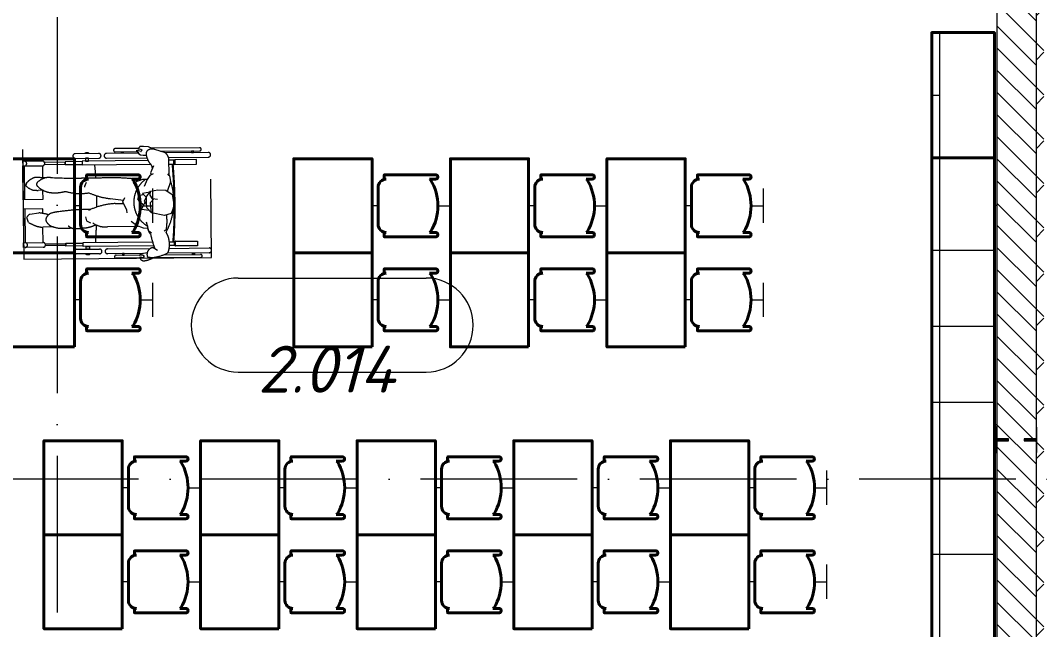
# Model space of a CAD drawing. Header units: millimetres. Extents: x -6467 to 105918, y -7090 to 92481.
# Drawn here: x 38715 to 45223, y 57970 to 61858 of the extents above; entities that cross this region are included whole.
import ezdxf

# ---------------------------------------------------------------- set-up
doc = ezdxf.new("R2010")
doc.units = ezdxf.units.MM
for name, pattern in [('50_200_ШТРИХ_1Т_ш5_п1_п1_', [1400, 1000, -200, 0, -200]), ('IMPORT-ACAD_ISO02W100', [3000, 2400, -600]), ('IMPORT-ACAD_ISO03W100', [6000, 2400, -3600])]:
    doc.linetypes.add(name, pattern=pattern)
for name, color, linetype, lineweight, true_color in [('A-AREA-IDEN-1', 7, 'Continuous', 9, 0xaaaaaa), ('A-GENM-1', 7, 'Continuous', 9, 0xaaaaaa), ('A-GENM-2', 7, 'Continuous', 20, 0xaaaaaa), ('мебель 2 этаж-1', 7, 'Continuous', 40, 0xaaaaaa), ('Оси-3', 7, '50_200_ШТРИХ_1Т_ш5_п1_п1_', 9, 0xaaaaaa), ('ТХ_невидимый-1', 7, 'IMPORT-ACAD_ISO02W100', 20, 0xaaaaaa), ('ТХ_функционал-12', 7, 'IMPORT-ACAD_ISO03W100', 20, 0xaaaaaa), ('ТХ_функционал-2', 7, 'Continuous', 40, 0xaaaaaa), ('ТХ_функционал-4', 7, 'Continuous', 20, 0xaaaaaa)]:
    doc.layers.add(name, color=color, linetype=linetype, lineweight=lineweight, true_color=true_color)
doc.layers.add('A-WALL', color=7, linetype='Continuous', lineweight=5)
doc.layers.add('I-WALL', color=7, linetype='Continuous', lineweight=5)
doc.styles.add('ISOCPEUR_I', font='isocpeui.ttf', dxfattribs={"height": 300})

# ---------------------------------------------------------------- blocks, each defined once
blk = doc.blocks.new('Фахверк _газобетон торцы_867 - Фахверк _газобетон торцы_-26105663-АИ_План этажа Радиаторы_2')
at = {"layer": 'A-GENM-2'}
for p, q in [((41046, 11134.7), (40965, 11134.7)), ((40965, 11134.7), (40965, 11128.7)), ((41046, 11053.7), (41046, 11134.7)), ((40965, 11128.7), (41040, 11128.7)), ((41040, 11128.7), (41040, 11053.7)), ((41040, 11053.7), (41046, 11053.7)), ((41040, 10953.7), (41040, 10878.7)), ((41046, 10953.7), (41040, 10953.7)), ((41046, 10872.7), (41046, 10953.7)), ((41040, 10878.7), (40965, 10878.7)), ((40965, 10878.7), (40965, 10872.7)), ((40965, 10872.7), (41046, 10872.7))]:
    blk.add_line(p, q, dxfattribs=at)
blk = doc.blocks.new('Фахверк _газобетон торцы_868 - Фахверк _газобетон торцы_-26105683-АИ_План этажа Радиаторы_2')
at = {"layer": 'A-GENM-2'}
for p, q in [((41046, 105920.3), (40965, 105920.3)), ((40965, 105920.3), (40965, 105914.3)), ((40965, 105914.3), (41040, 105914.3)), ((41040, 105914.3), (41040, 105839.3)), ((41046, 105839.3), (41046, 105920.3)), ((41040, 105839.3), (41046, 105839.3)), ((41046, 105739.3), (41040, 105739.3)), ((41040, 105739.3), (41040, 105664.3)), ((41046, 105658.3), (41046, 105739.3)), ((41040, 105664.3), (40965, 105664.3)), ((40965, 105664.3), (40965, 105658.3)), ((40965, 105658.3), (41046, 105658.3))]:
    blk.add_line(p, q, dxfattribs=at)
blk = doc.blocks.new('мебель 2 этаж-28800768-АИ_План этажа Радиаторы_2')
at = {"layer": 'ТХ_невидимый-1'}
for p, q in [((41323.1, 62280.7), (41323.1, 62499.4)), ((41823.1, 62280.7), (41823.1, 62499.4)), ((43223.5, 62280.7), (43223.5, 62499.4)), ((43723.5, 62280.7), (43723.5, 62499.4)), ((44223.5, 62280.7), (44223.5, 62499.4)), ((44723.5, 62280.7), (44723.5, 62499.4)), ((45223.5, 62280.7), (45223.5, 62499.4)), ((45723.5, 62280.7), (45723.5, 62499.4)), ((41362.1, 62390), (41323.1, 62390)), ((41743.4, 62390), (41823.1, 62390)), ((43262.5, 62390), (43223.5, 62390)), ((43643.7, 62390), (43723.5, 62390)), ((44262.5, 62390), (44223.5, 62390)), ((44643.7, 62390), (44723.5, 62390)), ((45262.5, 62390), (45223.5, 62390)), ((45643.7, 62390), (45723.5, 62390)), ((41323.1, 61680.7), (41323.1, 61899.4)), ((41823.1, 61680.7), (41823.1, 61899.4)), ((43223.5, 61680.7), (43223.5, 61899.4)), ((43723.5, 61680.7), (43723.5, 61899.4)), ((44223.5, 61680.7), (44223.5, 61899.4)), ((44723.5, 61680.7), (44723.5, 61899.4)), ((45223.5, 61680.7), (45223.5, 61899.4)), ((45723.5, 61680.7), (45723.5, 61899.4)), ((41362.1, 61790), (41323.1, 61790)), ((41743.4, 61790), (41823.1, 61790)), ((43262.5, 61790), (43223.5, 61790)), ((43643.7, 61790), (43723.5, 61790)), ((44262.5, 61790), (44223.5, 61790)), ((44643.7, 61790), (44723.5, 61790)), ((45262.5, 61790), (45223.5, 61790)), ((45643.7, 61790), (45723.5, 61790)), ((41628.5, 60481.4), (41628.5, 60700.1)), ((42128.5, 60481.4), (42128.5, 60700.1)), ((42628.5, 60481.4), (42628.5, 60700.1)), ((43128.5, 60481.4), (43128.5, 60700.1)), ((43628.5, 60481.4), (43628.5, 60700.1)), ((44128.5, 60481.4), (44128.5, 60700.1)), ((44628.5, 60481.4), (44628.5, 60700.1)), ((45128.5, 60481.4), (45128.5, 60700.1)), ((45628.5, 60481.4), (45628.5, 60700.1)), ((46128.5, 60481.4), (46128.5, 60700.1)), ((41667.5, 60590.8), (41628.5, 60590.8)), ((42048.7, 60590.8), (42128.5, 60590.8)), ((42667.5, 60590.8), (42628.5, 60590.8)), ((43048.7, 60590.8), (43128.5, 60590.8)), ((43667.5, 60590.8), (43628.5, 60590.8)), ((44048.7, 60590.8), (44128.5, 60590.8)), ((44667.5, 60590.8), (44628.5, 60590.8)), ((45048.7, 60590.8), (45128.5, 60590.8)), ((45667.5, 60590.8), (45628.5, 60590.8)), ((46048.7, 60590.8), (46128.5, 60590.8)), ((41628.5, 59881.4), (41628.5, 60100.1)), ((42128.5, 59881.4), (42128.5, 60100.1)), ((42628.5, 59881.4), (42628.5, 60100.1)), ((43128.5, 59881.4), (43128.5, 60100.1)), ((43628.5, 59881.4), (43628.5, 60100.1)), ((44128.5, 59881.4), (44128.5, 60100.1)), ((44628.5, 59881.4), (44628.5, 60100.1)), ((45128.5, 59881.4), (45128.5, 60100.1)), ((45628.5, 59881.4), (45628.5, 60100.1)), ((46128.5, 59881.4), (46128.5, 60100.1)), ((41667.5, 59990.8), (41628.5, 59990.8)), ((42048.7, 59990.8), (42128.5, 59990.8)), ((42667.5, 59990.8), (42628.5, 59990.8)), ((43048.7, 59990.8), (43128.5, 59990.8)), ((43667.5, 59990.8), (43628.5, 59990.8)), ((44048.7, 59990.8), (44128.5, 59990.8)), ((44667.5, 59990.8), (44628.5, 59990.8)), ((45048.7, 59990.8), (45128.5, 59990.8)), ((45667.5, 59990.8), (45628.5, 59990.8)), ((46048.7, 59990.8), (46128.5, 59990.8))]:
    blk.add_line(p, q, dxfattribs=at)
at = {"layer": 'ТХ_функционал-12'}
for p, q in [((41730.1, 62756.4), (41582.5, 62754.9)), ((42122.5, 62760.2), (41816.4, 62757.2)), ((41904.6, 62727), (41835.6, 62749.7)), ((41871.9, 62737.8), (42122.7, 62740.2)), ((41477.8, 62723.9), (41327.8, 62722.4)), ((41328.1, 62692.4), (41478.1, 62693.9)), ((41731.9, 62726.4), (41527.8, 62724.4)), ((41528.1, 62694.4), (41785.8, 62696.9)), ((41582.7, 62734.9), (41723.4, 62736.3)), ((41746.2, 62736.5), (41750.2, 62736.6)), ((42177.8, 62730.8), (41901.5, 62728.1)), ((41924, 62698.3), (42178.1, 62700.8)), ((41928.9, 62584.4), (41925.1, 62694.2)), ((41005.7, 62429.2), (41003.6, 62644.2)), ((41122.9, 62488.9), (41092.2, 62488.6)), ((41781.2, 62445.7), (41809.2, 62482.6)), ((41636.9, 62423.8), (41551, 62435.3)), ((41006.3, 62369.2), (41008.4, 62154.3)), ((41582.3, 62404.1), (41632.7, 62404.6)), ((41816, 62346), (41784.8, 62377.3)), ((41030.8, 62282.4), (41019.2, 62316.4)), ((41039.3, 62337.1), (41094.8, 62346)), ((41190.1, 62255.2), (41124.5, 62253.9)), ((41730.8, 62257.2), (41534.2, 62256.6)), ((41909.8, 62236.5), (41896.3, 62227.8)), ((41333.8, 62112.5), (41483.8, 62113.9)), ((41533.8, 62114.4), (41807.6, 62117.1)), ((41826.9, 62123), (41852.9, 62107.9)), ((42184.1, 62090.8), (41917.6, 62088.2)), ((41928.1, 62118.3), (42183.8, 62120.8)), ((41484.1, 62083.9), (41334.1, 62082.5)), ((41760.3, 62086.6), (41534.1, 62084.4)), ((41589.2, 62075), (41739.7, 62076.4)), ((41741.2, 62056.5), (41589.4, 62055)), ((42129.4, 62060.3), (41823.6, 62057.3)), ((41894, 62078), (42129.2, 62080.3))]:
    blk.add_line(p, q, dxfattribs=at)
at = {"layer": 'ТХ_функционал-12', "flags": 128}
for points in [[(40992.6, 62749.1), (40999.4, 62049.2), (42199.4, 62061), (42192.5, 62760.9)], [(42070.7, 62739.7), (42070.8, 62729.7), (42082.8, 62729.8), (42082.7, 62739.8)], [(41393.1, 62693.1), (41393.3, 62675.1), (41413.3, 62675.3), (41413.1, 62693.3)], [(41634.7, 62735.4), (41634.8, 62725.4), (41622.8, 62725.3), (41622.7, 62735.3)], [(41963.3, 62683.7), (41963.5, 62653.7), (42103.5, 62655), (42103.2, 62685), (41963.3, 62683.7), (41963.5, 62653.7), (41960.5, 62653.6), (41960.3, 62683.6)], [(41968.7, 62133.7), (41968.4, 62163.7), (42108.4, 62165.1), (42108.7, 62135.1), (41968.7, 62133.7), (41968.4, 62163.7), (41965.4, 62163.7), (41965.7, 62133.7)], [(41398.8, 62113.1), (41398.7, 62131.1), (41418.7, 62131.3), (41418.8, 62113.3)], [(42077.2, 62079.8), (42077.1, 62089.8), (42089.1, 62089.9), (42089.2, 62079.9)], [(41641.2, 62075.5), (41641.1, 62085.5), (41629.1, 62085.4), (41629.2, 62075.4)]]:
    blk.add_lwpolyline(points, close=True, dxfattribs=at)
for points in [[(41822.6, 62752.2), (41819.2, 62755.8), (41796.3, 62767.1), (41763.6, 62767.8), (41739.9, 62767.9), (41735.6, 62760.9), (41727.3, 62754), (41746.8, 62751.7), (41753.1, 62746.3), (41749.9, 62735.5), (41731.8, 62740.4), (41717.3, 62741.2), (41728.7, 62732), (41734.5, 62721.8), (41746, 62716.1), (41762.9, 62712.7), (41783, 62712.7)], [(41118.3, 62675.4), (40993.3, 62674.1), (40993.6, 62644.1), (41118.6, 62645.4), (41119.3, 62569.1)], [(41793.3, 62679), (41373.3, 62674.9), (41373.5, 62650.9), (41811, 62655.2)], [(41926.4, 62656.3), (41957.5, 62656.6), (41957.3, 62680.6), (41925.6, 62680.3)], [(41960.3, 62683.6), (41957.3, 62680.6), (41957.5, 62656.6), (41960.5, 62653.6)], [(41120.1, 62488.9), (41120.7, 62430.4), (40995.7, 62429.1), (40993.6, 62644.1)], [(41132.2, 62654.5), (41263.5, 62655.8), (41263.4, 62667.8), (41132.1, 62666.5)], [(41373.3, 62671.9), (41263.3, 62670.8), (41263.5, 62652.8), (41373.5, 62653.9)], [(41827.2, 62645.6), (41808, 62600.4), (41813.5, 62587.5)], [(41788.6, 62558.6), (41757.7, 62558.3), (41704.1, 62538.7), (41696.1, 62534)], [(41825.1, 62594.7), (41805.3, 62582.4), (41788.6, 62558.6), (41767.5, 62513.9)], [(41917, 62482.5), (41937.9, 62544.3), (41931.9, 62581.1), (41928.9, 62584.4), (41919.8, 62593.4)], [(41397.1, 62537.8), (41392.1, 62523.1), (41386.8, 62513.4), (41386.9, 62508.6)], [(41854.6, 62430.4), (41820.8, 62435.4), (41806.5, 62458.9), (41809.1, 62482.6), (41855.9, 62492.9), (41907.3, 62488.8), (41947.1, 62462.9), (41955.9, 62410.5), (41956.2, 62378.9), (41939.9, 62341.9), (41897.8, 62328.4), (41816, 62346), (41810.2, 62382.7), (41809.9, 62411.6), (41830.3, 62434)], [(41659.5, 62344.3), (41658.5, 62362.8), (41632.7, 62415.2), (41646, 62442)], [(41764.6, 62462.8), (41736.4, 62452.9), (41725.3, 62434.5), (41733.8, 62421.4), (41759.3, 62400.7), (41765.7, 62396.7)], [(41804.2, 62476), (41758.6, 62468.9), (41781.4, 62445.5)], [(41781.1, 62445.2), (41767.6, 62419.1), (41781.8, 62400.9)], [(41121.6, 62341.2), (41121.3, 62370.4), (40996.3, 62369.1), (40998.4, 62154.2)], [(41773.3, 62411.3), (41751.2, 62369), (41800.6, 62361.4)], [(41394.1, 62319.1), (41399.5, 62295), (41425.5, 62280.7)], [(41789.4, 62245.5), (41763.7, 62248.2), (41718.6, 62263.6), (41684.9, 62289.8)], [(41814.2, 62216.1), (41797.5, 62228), (41782.4, 62284.8)], [(41123.7, 62125.4), (40998.7, 62124.2), (40998.4, 62154.2), (41123.4, 62155.4), (41122.4, 62253.9)], [(41829.9, 62135.3), (41378.7, 62130.9), (41378.4, 62154.9), (41822.1, 62159.3)], [(41929.4, 62160.3), (41962.4, 62160.6), (41962.6, 62136.6), (41930.1, 62136.3)], [(41965.7, 62133.7), (41962.6, 62136.6), (41962.4, 62160.6), (41965.4, 62163.7)], [(41137.2, 62146.5), (41268.5, 62147.8), (41268.6, 62135.8), (41137.4, 62134.5)], [(41378.6, 62133.9), (41268.6, 62132.8), (41268.5, 62150.8), (41378.5, 62151.9)], [(41758.3, 62074.1), (41736, 62072.2), (41737, 62074.8), (41754.3, 62085.5), (41788.1, 62091.8)]]:
    blk.add_lwpolyline(points, dxfattribs=at)
at = {"layer": 'ТХ_функционал-12'}
for centre, radius, start, end in [((41582.6, 62744.9), 10, 90.56305, 270.56305), ((41808.6, 62721.2), 28.5, 116.49356, 168.91943), ((41819.3, 62699.9), 52.4, 71.84519, 116.49356), ((42122.6, 62750.2), 10, 270.56305, 90.56305), ((41003.4, 62659.2), 15, 270.56305, 90.56305), ((41118.4, 62660.4), 15, 270.56305, 90.56305), ((41328, 62707.4), 15, 90.56305, 270.56305), ((41403, 62703.2), 25, 53.69315, 127.43295), ((41478, 62708.9), 15, 270.56305, 90.56305), ((41528, 62709.4), 15, 90.56305, 270.56305), ((41889.9, 62730.2), 109.3, 181.79756, 218.17966), ((41865.4, 62679.7), 61.5, 13.6519, 50.41976), ((42177.9, 62715.8), 15, 270.56305, 90.56305), ((38385.9, 62373.5), 3080.2, 3.58721, 5.18118), ((41770.7, 62624.1), 50.8, 7.8508, 49.10449), ((38880.9, 62378.4), 3080.2, 355.94493, 5.18118), ((38885.9, 62378.4), 3080.2, 355.94493, 5.18118), ((41156.3, 62391.4), 201, 121.09833, 133.16048), ((41074.8, 62528.7), 41.3, 86.38319, 122.75637), ((41076.9, 61531.5), 1038.5, 86.5971, 89.97054), ((41163.6, 62462.6), 108.5, 86.54015, 135.48179), ((41325.7, 65143.8), 2577.6, 266.54015, 270.95687), ((41406.4, 60314.4), 2252.4, 88.38009, 90.95687), ((41561, 61184.3), 1384.6, 85.81177, 93.7666), ((41664.5, 62455), 110.2, 56.19276, 91.19828), ((41879.7, 62413.6), 177.5, 125.30566, 239.16304), ((41540.6, 62417.3), 417.5, 331.88467, 18.03045), ((41044.6, 62520.1), 31.3, 145.21812, 185.99071), ((41101.2, 62613.1), 130.3, 227.61326, 249.54155), ((41089.8, 62734), 245.4, 261.99729, 270.56305), ((41098.2, 62526.9), 16.7, 135.48179, 225.64431), ((41189.1, 62619.9), 146.7, 225.64431, 265.17848), ((41197.7, 62722.3), 249.5, 265.17848, 285.68311), ((41362.1, 62820.8), 352.3, 254.03767, 278.68011), ((41621.8, 62959.9), 529.3, 247.03466, 262.32282), ((38385.9, 62373.5), 3080.2, 0.15761, 1.50358), ((42092.1, 62427.8), 311.4, 176.70193, 189.33873), ((41229.2, 62184.3), 167.4, 93.8236, 111.88266), ((41429, 60901.8), 1464.8, 90.11321, 98.27825), ((41607.9, 61953.2), 451.6, 93.25853, 115.5412), ((41060.9, 62296), 46.4, 117.71132, 153.86771), ((40931.7, 61365.1), 994.3, 76.85445, 80.55751), ((41167.1, 62301.5), 26.6, 147.51543, 213.61068), ((41207.3, 62279.8), 72.2, 124.12876, 150.20186), ((41216.1, 62332.7), 84.7, 212.87217, 235.04941), ((41589.2, 62291.3), 325.3, 350.29253, 6.47195), ((41349.9, 62931), 722.8, 243.80367, 247.33864), ((41121.9, 62384.9), 131, 247.33864, 271.13558), ((41266.1, 62501.3), 257.6, 247.5008, 259.29167), ((41256.5, 62667.7), 421.3, 264.79262, 275.52584), ((41344.4, 62339), 98.4, 231.10015, 250.26556), ((41338.3, 62438.3), 193.9, 261.97559, 281.293), ((41371.1, 62447.7), 199.5, 271.46297, 296.4533), ((41517.7, 62387.8), 132.2, 234.29652, 277.19576), ((38385.9, 62373.5), 3080.2, 355.94493, 358.01582), ((41873.4, 62263.6), 84.7, 181.59556, 220.15688), ((41783.1, 62143.9), 147.2, 338.22773, 31.39332), ((41008.6, 62139.3), 15, 270.56305, 90.56305), ((41123.6, 62140.4), 15, 270.56305, 90.56305), ((42531.3, 62378.1), 742.1, 193.17286, 200.54976), ((41334, 62097.5), 15, 90.56305, 270.56305), ((41484, 62098.9), 15, 270.56305, 90.56305), ((41534, 62099.4), 15, 90.56305, 270.56305), ((41829.5, 62080.1), 43.1, 93.53084, 202.17186), ((41778.3, 62376.2), 319.9, 282.07265, 296.25758), ((42183.9, 62105.8), 15, 270.56305, 90.56305), ((41408.9, 62103.2), 25, 233.69315, 307.43295), ((41589.3, 62065), 10, 90.56305, 270.56305), ((41766.7, 62066), 27.2, 189.09662, 268.76759), ((41555, 60946.1), 1130.8, 79.39201, 80.58988), ((41758.4, 62063.4), 10.8, 51.91108, 90.90266), ((41765.8, 62059.8), 3.54, 86.25802, 220.16387), ((41739.2, 62038.8), 42, 45.70995, 51.91108), ((41766.3, 62066.6), 3.2, 266.25802, 45.70995), ((41747.9, 62193.5), 155.8, 276.71132, 301.79229), ((41818.4, 62188.3), 127.8, 256.98527, 282.07265), ((42129.3, 62070.3), 10, 270.56305, 90.56305)]:
    blk.add_arc(centre, radius, start, end, dxfattribs=at)
at = {"layer": 'ТХ_функционал-2'}
for p, q in [((41400.6, 62562.6), (41400.6, 62585.7)), ((41403.1, 62588.2), (41729.2, 62588.2)), ((41413.4, 62560), (41403.1, 62560)), ((41729.2, 62560), (41689.9, 62560)), ((43301, 62562.6), (43301, 62585.7)), ((43303.5, 62588.2), (43629.6, 62588.2)), ((43313.8, 62560), (43303.5, 62560)), ((43629.6, 62560), (43590.3, 62560)), ((44301, 62562.6), (44301, 62585.7)), ((44303.5, 62588.2), (44629.6, 62588.2)), ((44313.8, 62560), (44303.5, 62560)), ((44629.6, 62560), (44590.3, 62560)), ((45301, 62562.6), (45301, 62585.7)), ((45303.5, 62588.2), (45629.6, 62588.2)), ((45313.8, 62560), (45303.5, 62560)), ((45629.6, 62560), (45590.3, 62560)), ((41362.1, 62271.3), (41362.1, 62508.7)), ((43262.5, 62271.3), (43262.5, 62508.7)), ((44262.5, 62271.3), (44262.5, 62508.7)), ((45262.5, 62271.3), (45262.5, 62508.7)), ((41403.1, 62220.1), (41413.4, 62220.1)), ((41689.9, 62220.1), (41729.2, 62220.1)), ((43303.5, 62220.1), (43313.8, 62220.1)), ((43590.3, 62220.1), (43629.6, 62220.1)), ((44303.5, 62220.1), (44313.8, 62220.1)), ((44590.3, 62220.1), (44629.6, 62220.1)), ((45303.5, 62220.1), (45313.8, 62220.1)), ((45590.3, 62220.1), (45629.6, 62220.1)), ((41400.6, 62194.4), (41400.6, 62217.5)), ((41729.2, 62191.8), (41403.1, 62191.8)), ((43301, 62194.4), (43301, 62217.5)), ((43629.6, 62191.8), (43303.5, 62191.8)), ((44301, 62194.4), (44301, 62217.5)), ((44629.6, 62191.8), (44303.5, 62191.8)), ((45301, 62194.4), (45301, 62217.5)), ((45629.6, 62191.8), (45303.5, 62191.8)), ((41400.6, 61962.6), (41400.6, 61985.7)), ((41403.1, 61988.2), (41729.2, 61988.2)), ((41413.4, 61960), (41403.1, 61960)), ((41729.2, 61960), (41689.9, 61960)), ((43301, 61962.6), (43301, 61985.7)), ((43303.5, 61988.2), (43629.6, 61988.2)), ((43313.8, 61960), (43303.5, 61960)), ((43629.6, 61960), (43590.3, 61960)), ((44301, 61962.6), (44301, 61985.7)), ((44303.5, 61988.2), (44629.6, 61988.2)), ((44313.8, 61960), (44303.5, 61960)), ((44629.6, 61960), (44590.3, 61960)), ((45301, 61962.6), (45301, 61985.7)), ((45303.5, 61988.2), (45629.6, 61988.2)), ((45313.8, 61960), (45303.5, 61960)), ((45629.6, 61960), (45590.3, 61960)), ((41362.1, 61671.3), (41362.1, 61908.7)), ((43262.5, 61671.3), (43262.5, 61908.7)), ((44262.5, 61671.3), (44262.5, 61908.7)), ((45262.5, 61671.3), (45262.5, 61908.7)), ((41400.6, 61594.4), (41400.6, 61617.5)), ((41403.1, 61620.1), (41413.4, 61620.1)), ((41729.2, 61591.8), (41403.1, 61591.8)), ((41689.9, 61620.1), (41729.2, 61620.1)), ((43301, 61594.4), (43301, 61617.5)), ((43303.5, 61620.1), (43313.8, 61620.1)), ((43629.6, 61591.8), (43303.5, 61591.8)), ((43590.3, 61620.1), (43629.6, 61620.1)), ((44301, 61594.4), (44301, 61617.5)), ((44303.5, 61620.1), (44313.8, 61620.1)), ((44629.6, 61591.8), (44303.5, 61591.8)), ((44590.3, 61620.1), (44629.6, 61620.1)), ((45301, 61594.4), (45301, 61617.5)), ((45303.5, 61620.1), (45313.8, 61620.1)), ((45629.6, 61591.8), (45303.5, 61591.8)), ((45590.3, 61620.1), (45629.6, 61620.1)), ((41708.5, 60788.9), (42034.6, 60788.9)), ((42708.5, 60788.9), (43034.6, 60788.9)), ((43708.5, 60788.9), (44034.6, 60788.9)), ((44708.5, 60788.9), (45034.6, 60788.9)), ((45708.5, 60788.9), (46034.6, 60788.9)), ((41706, 60763.3), (41706, 60786.4)), ((41718.8, 60760.7), (41708.5, 60760.7)), ((42034.6, 60760.7), (41995.3, 60760.7)), ((42706, 60763.3), (42706, 60786.4)), ((42718.8, 60760.7), (42708.5, 60760.7)), ((43034.6, 60760.7), (42995.3, 60760.7)), ((43706, 60763.3), (43706, 60786.4)), ((43718.8, 60760.7), (43708.5, 60760.7)), ((44034.6, 60760.7), (43995.3, 60760.7)), ((44706, 60763.3), (44706, 60786.4)), ((44718.8, 60760.7), (44708.5, 60760.7)), ((45034.6, 60760.7), (44995.3, 60760.7)), ((45706, 60763.3), (45706, 60786.4)), ((45718.8, 60760.7), (45708.5, 60760.7)), ((46034.6, 60760.7), (45995.3, 60760.7)), ((41667.5, 60472.1), (41667.5, 60709.5)), ((42667.5, 60472.1), (42667.5, 60709.5)), ((43667.5, 60472.1), (43667.5, 60709.5)), ((44667.5, 60472.1), (44667.5, 60709.5)), ((45667.5, 60472.1), (45667.5, 60709.5)), ((41706, 60395.1), (41706, 60418.2)), ((41708.5, 60420.8), (41718.8, 60420.8)), ((41995.3, 60420.8), (42034.6, 60420.8)), ((42706, 60395.1), (42706, 60418.2)), ((42708.5, 60420.8), (42718.8, 60420.8)), ((42995.3, 60420.8), (43034.6, 60420.8)), ((43706, 60395.1), (43706, 60418.2)), ((43708.5, 60420.8), (43718.8, 60420.8)), ((43995.3, 60420.8), (44034.6, 60420.8)), ((44706, 60395.1), (44706, 60418.2)), ((44708.5, 60420.8), (44718.8, 60420.8)), ((44995.3, 60420.8), (45034.6, 60420.8)), ((45706, 60395.1), (45706, 60418.2)), ((45708.5, 60420.8), (45718.8, 60420.8)), ((45995.3, 60420.8), (46034.6, 60420.8)), ((42034.6, 60392.6), (41708.5, 60392.6)), ((43034.6, 60392.6), (42708.5, 60392.6)), ((44034.6, 60392.6), (43708.5, 60392.6)), ((45034.6, 60392.6), (44708.5, 60392.6)), ((46034.6, 60392.6), (45708.5, 60392.6)), ((41706, 60163.3), (41706, 60186.4)), ((41708.5, 60188.9), (42034.6, 60188.9)), ((41718.8, 60160.7), (41708.5, 60160.7)), ((42034.6, 60160.7), (41995.3, 60160.7)), ((42706, 60163.3), (42706, 60186.4)), ((42708.5, 60188.9), (43034.6, 60188.9)), ((42718.8, 60160.7), (42708.5, 60160.7)), ((43034.6, 60160.7), (42995.3, 60160.7)), ((43706, 60163.3), (43706, 60186.4)), ((43708.5, 60188.9), (44034.6, 60188.9)), ((43718.8, 60160.7), (43708.5, 60160.7)), ((44034.6, 60160.7), (43995.3, 60160.7)), ((44706, 60163.3), (44706, 60186.4)), ((44708.5, 60188.9), (45034.6, 60188.9)), ((44718.8, 60160.7), (44708.5, 60160.7)), ((45034.6, 60160.7), (44995.3, 60160.7)), ((45706, 60163.3), (45706, 60186.4)), ((45708.5, 60188.9), (46034.6, 60188.9)), ((45718.8, 60160.7), (45708.5, 60160.7)), ((46034.6, 60160.7), (45995.3, 60160.7)), ((41667.5, 59872.1), (41667.5, 60109.5)), ((42667.5, 59872.1), (42667.5, 60109.5)), ((43667.5, 59872.1), (43667.5, 60109.5)), ((44667.5, 59872.1), (44667.5, 60109.5)), ((45667.5, 59872.1), (45667.5, 60109.5)), ((41706, 59795.1), (41706, 59818.2)), ((41708.5, 59820.8), (41718.8, 59820.8)), ((41995.3, 59820.8), (42034.6, 59820.8)), ((42706, 59795.1), (42706, 59818.2)), ((42708.5, 59820.8), (42718.8, 59820.8)), ((42995.3, 59820.8), (43034.6, 59820.8)), ((43706, 59795.1), (43706, 59818.2)), ((43708.5, 59820.8), (43718.8, 59820.8)), ((43995.3, 59820.8), (44034.6, 59820.8)), ((44706, 59795.1), (44706, 59818.2)), ((44708.5, 59820.8), (44718.8, 59820.8)), ((44995.3, 59820.8), (45034.6, 59820.8)), ((45706, 59795.1), (45706, 59818.2)), ((45708.5, 59820.8), (45718.8, 59820.8)), ((45995.3, 59820.8), (46034.6, 59820.8)), ((42034.6, 59792.6), (41708.5, 59792.6)), ((43034.6, 59792.6), (42708.5, 59792.6)), ((44034.6, 59792.6), (43708.5, 59792.6)), ((45034.6, 59792.6), (44708.5, 59792.6)), ((46034.6, 59792.6), (45708.5, 59792.6))]:
    blk.add_line(p, q, dxfattribs=at)
at = {"layer": 'ТХ_функционал-2', "flags": 128}
for points in [[(47197.4, 62695.6), (47197.4, 63495.6), (46797.4, 63495.6), (46797.4, 62695.6)], [(41323.1, 62090), (41323.1, 62690), (40823.1, 62690), (40823.1, 62090)], [(43223.5, 62090), (43223.5, 62690), (42723.5, 62690), (42723.5, 62090)], [(44223.5, 62090), (44223.5, 62690), (43723.5, 62690), (43723.5, 62090)], [(45223.5, 62090), (45223.5, 62690), (44723.5, 62690), (44723.5, 62090)], [(47197.4, 58225.6), (47197.4, 62695.6), (46797.4, 62695.6), (46797.4, 58225.6)], [(41323.1, 61490), (41323.1, 62090), (40823.1, 62090), (40823.1, 61490)], [(43223.5, 61490), (43223.5, 62090), (42723.5, 62090), (42723.5, 61490)], [(44223.5, 61490), (44223.5, 62090), (43723.5, 62090), (43723.5, 61490)], [(45223.5, 61490), (45223.5, 62090), (44723.5, 62090), (44723.5, 61490)], [(41628.5, 60290.8), (41628.5, 60890.8), (41128.5, 60890.8), (41128.5, 60290.8)], [(42628.5, 60290.8), (42628.5, 60890.8), (42128.5, 60890.8), (42128.5, 60290.8)], [(43628.5, 60290.8), (43628.5, 60890.8), (43128.5, 60890.8), (43128.5, 60290.8)], [(44628.5, 60290.8), (44628.5, 60890.8), (44128.5, 60890.8), (44128.5, 60290.8)], [(45628.5, 60290.8), (45628.5, 60890.8), (45128.5, 60890.8), (45128.5, 60290.8)], [(41628.5, 59690.8), (41628.5, 60290.8), (41128.5, 60290.8), (41128.5, 59690.8)], [(42628.5, 59690.8), (42628.5, 60290.8), (42128.5, 60290.8), (42128.5, 59690.8)], [(43628.5, 59690.8), (43628.5, 60290.8), (43128.5, 60290.8), (43128.5, 59690.8)], [(44628.5, 59690.8), (44628.5, 60290.8), (44128.5, 60290.8), (44128.5, 59690.8)], [(45628.5, 59690.8), (45628.5, 60290.8), (45128.5, 60290.8), (45128.5, 59690.8)]]:
    blk.add_lwpolyline(points, close=True, dxfattribs=at)
at = {"layer": 'ТХ_функционал-2'}
for centre, radius, start, end in [((41413.4, 62508.7), 51.3, 90, 180), ((41403.1, 62585.7), 2.56, 90, 180), ((41403.1, 62562.6), 2.56, 180, 270), ((41689.9, 62551.5), 8.55, 31.93175, 90), ((41422.2, 62390), 321.2, 328.88631, 31.11369), ((41729.2, 62574.1), 14.1, 270, 90), ((43313.8, 62508.7), 51.3, 90, 180), ((43303.5, 62585.7), 2.56, 90, 180), ((43303.5, 62562.6), 2.56, 180, 270), ((43590.3, 62551.5), 8.55, 31.93175, 90), ((43322.6, 62390), 321.2, 328.88631, 31.11369), ((43629.6, 62574.1), 14.1, 270, 90), ((44313.8, 62508.7), 51.3, 90, 180), ((44303.5, 62585.7), 2.56, 90, 180), ((44303.5, 62562.6), 2.56, 180, 270), ((44590.3, 62551.5), 8.55, 31.93175, 90), ((44322.6, 62390), 321.2, 328.88631, 31.11369), ((44629.6, 62574.1), 14.1, 270, 90), ((45313.8, 62508.7), 51.3, 90, 180), ((45303.5, 62585.7), 2.56, 90, 180), ((45303.5, 62562.6), 2.56, 180, 270), ((45590.3, 62551.5), 8.55, 31.93175, 90), ((45322.6, 62390), 321.2, 328.88631, 31.11369), ((45629.6, 62574.1), 14.1, 270, 90), ((41413.4, 62271.3), 51.3, 180, 270), ((41403.1, 62217.5), 2.56, 90, 180), ((41689.9, 62228.6), 8.55, 270, 328.06825), ((41729.2, 62205.9), 14.1, 270, 90), ((43313.8, 62271.3), 51.3, 180, 270), ((43303.5, 62217.5), 2.56, 90, 180), ((43590.3, 62228.6), 8.55, 270, 328.06825), ((43629.6, 62205.9), 14.1, 270, 90), ((44313.8, 62271.3), 51.3, 180, 270), ((44303.5, 62217.5), 2.56, 90, 180), ((44590.3, 62228.6), 8.55, 270, 328.06825), ((44629.6, 62205.9), 14.1, 270, 90), ((45313.8, 62271.3), 51.3, 180, 270), ((45303.5, 62217.5), 2.56, 90, 180), ((45590.3, 62228.6), 8.55, 270, 328.06825), ((45629.6, 62205.9), 14.1, 270, 90), ((41403.1, 62194.4), 2.56, 180, 270), ((43303.5, 62194.4), 2.56, 180, 270), ((44303.5, 62194.4), 2.56, 180, 270), ((45303.5, 62194.4), 2.56, 180, 270), ((41413.4, 61908.7), 51.3, 90, 180), ((41403.1, 61985.7), 2.56, 90, 180), ((41403.1, 61962.6), 2.56, 180, 270), ((41689.9, 61951.5), 8.55, 31.93175, 90), ((41729.2, 61974.1), 14.1, 270, 90), ((43313.8, 61908.7), 51.3, 90, 180), ((43303.5, 61985.7), 2.56, 90, 180), ((43303.5, 61962.6), 2.56, 180, 270), ((43590.3, 61951.5), 8.55, 31.93175, 90), ((43629.6, 61974.1), 14.1, 270, 90), ((44313.8, 61908.7), 51.3, 90, 180), ((44303.5, 61985.7), 2.56, 90, 180), ((44303.5, 61962.6), 2.56, 180, 270), ((44590.3, 61951.5), 8.55, 31.93175, 90), ((44629.6, 61974.1), 14.1, 270, 90), ((45313.8, 61908.7), 51.3, 90, 180), ((45303.5, 61985.7), 2.56, 90, 180), ((45303.5, 61962.6), 2.56, 180, 270), ((45590.3, 61951.5), 8.55, 31.93175, 90), ((45629.6, 61974.1), 14.1, 270, 90), ((41422.2, 61790), 321.2, 328.88631, 31.11369), ((43322.6, 61790), 321.2, 328.88631, 31.11369), ((44322.6, 61790), 321.2, 328.88631, 31.11369), ((45322.6, 61790), 321.2, 328.88631, 31.11369), ((41413.4, 61671.3), 51.3, 180, 270), ((43313.8, 61671.3), 51.3, 180, 270), ((44313.8, 61671.3), 51.3, 180, 270), ((45313.8, 61671.3), 51.3, 180, 270), ((41403.1, 61617.5), 2.56, 90, 180), ((41403.1, 61594.4), 2.56, 180, 270), ((41689.9, 61628.6), 8.55, 270, 328.06825), ((41729.2, 61605.9), 14.1, 270, 90), ((43303.5, 61617.5), 2.56, 90, 180), ((43303.5, 61594.4), 2.56, 180, 270), ((43590.3, 61628.6), 8.55, 270, 328.06825), ((43629.6, 61605.9), 14.1, 270, 90), ((44303.5, 61617.5), 2.56, 90, 180), ((44303.5, 61594.4), 2.56, 180, 270), ((44590.3, 61628.6), 8.55, 270, 328.06825), ((44629.6, 61605.9), 14.1, 270, 90), ((45303.5, 61617.5), 2.56, 90, 180), ((45303.5, 61594.4), 2.56, 180, 270), ((45590.3, 61628.6), 8.55, 270, 328.06825), ((45629.6, 61605.9), 14.1, 270, 90), ((41708.5, 60786.4), 2.56, 90, 180), ((42034.6, 60774.8), 14.1, 270, 90), ((42708.5, 60786.4), 2.56, 90, 180), ((43034.6, 60774.8), 14.1, 270, 90), ((43708.5, 60786.4), 2.56, 90, 180), ((44034.6, 60774.8), 14.1, 270, 90), ((44708.5, 60786.4), 2.56, 90, 180), ((45034.6, 60774.8), 14.1, 270, 90), ((45708.5, 60786.4), 2.56, 90, 180), ((46034.6, 60774.8), 14.1, 270, 90), ((41718.8, 60709.5), 51.3, 90, 180), ((41708.5, 60763.3), 2.56, 180, 270), ((41995.3, 60752.2), 8.55, 31.93175, 90), ((41727.6, 60590.8), 321.2, 328.88631, 31.11369), ((42718.8, 60709.5), 51.3, 90, 180), ((42708.5, 60763.3), 2.56, 180, 270), ((42995.3, 60752.2), 8.55, 31.93175, 90), ((42727.6, 60590.8), 321.2, 328.88631, 31.11369), ((43718.8, 60709.5), 51.3, 90, 180), ((43708.5, 60763.3), 2.56, 180, 270), ((43995.3, 60752.2), 8.55, 31.93175, 90), ((43727.6, 60590.8), 321.2, 328.88631, 31.11369), ((44718.8, 60709.5), 51.3, 90, 180), ((44708.5, 60763.3), 2.56, 180, 270), ((44995.3, 60752.2), 8.55, 31.93175, 90), ((44727.6, 60590.8), 321.2, 328.88631, 31.11369), ((45718.8, 60709.5), 51.3, 90, 180), ((45708.5, 60763.3), 2.56, 180, 270), ((45995.3, 60752.2), 8.55, 31.93175, 90), ((45727.6, 60590.8), 321.2, 328.88631, 31.11369), ((41718.8, 60472.1), 51.3, 180, 270), ((42718.8, 60472.1), 51.3, 180, 270), ((43718.8, 60472.1), 51.3, 180, 270), ((44718.8, 60472.1), 51.3, 180, 270), ((45718.8, 60472.1), 51.3, 180, 270), ((41708.5, 60418.2), 2.56, 90, 180), ((41995.3, 60429.3), 8.55, 270, 328.06825), ((42034.6, 60406.7), 14.1, 270, 90), ((42708.5, 60418.2), 2.56, 90, 180), ((42995.3, 60429.3), 8.55, 270, 328.06825), ((43034.6, 60406.7), 14.1, 270, 90), ((43708.5, 60418.2), 2.56, 90, 180), ((43995.3, 60429.3), 8.55, 270, 328.06825), ((44034.6, 60406.7), 14.1, 270, 90), ((44708.5, 60418.2), 2.56, 90, 180), ((44995.3, 60429.3), 8.55, 270, 328.06825), ((45034.6, 60406.7), 14.1, 270, 90), ((45708.5, 60418.2), 2.56, 90, 180), ((45995.3, 60429.3), 8.55, 270, 328.06825), ((46034.6, 60406.7), 14.1, 270, 90), ((41708.5, 60395.1), 2.56, 180, 270), ((42708.5, 60395.1), 2.56, 180, 270), ((43708.5, 60395.1), 2.56, 180, 270), ((44708.5, 60395.1), 2.56, 180, 270), ((45708.5, 60395.1), 2.56, 180, 270), ((41718.8, 60109.5), 51.3, 90, 180), ((41708.5, 60186.4), 2.56, 90, 180), ((41708.5, 60163.3), 2.56, 180, 270), ((41995.3, 60152.2), 8.55, 31.93175, 90), ((41727.6, 59990.8), 321.2, 328.88631, 31.11369), ((42034.6, 60174.8), 14.1, 270, 90), ((42718.8, 60109.5), 51.3, 90, 180), ((42708.5, 60186.4), 2.56, 90, 180), ((42708.5, 60163.3), 2.56, 180, 270), ((42995.3, 60152.2), 8.55, 31.93175, 90), ((42727.6, 59990.8), 321.2, 328.88631, 31.11369), ((43034.6, 60174.8), 14.1, 270, 90), ((43718.8, 60109.5), 51.3, 90, 180), ((43708.5, 60186.4), 2.56, 90, 180), ((43708.5, 60163.3), 2.56, 180, 270), ((43995.3, 60152.2), 8.55, 31.93175, 90), ((43727.6, 59990.8), 321.2, 328.88631, 31.11369), ((44034.6, 60174.8), 14.1, 270, 90), ((44718.8, 60109.5), 51.3, 90, 180), ((44708.5, 60186.4), 2.56, 90, 180), ((44708.5, 60163.3), 2.56, 180, 270), ((44995.3, 60152.2), 8.55, 31.93175, 90), ((44727.6, 59990.8), 321.2, 328.88631, 31.11369), ((45034.6, 60174.8), 14.1, 270, 90), ((45718.8, 60109.5), 51.3, 90, 180), ((45708.5, 60186.4), 2.56, 90, 180), ((45708.5, 60163.3), 2.56, 180, 270), ((45995.3, 60152.2), 8.55, 31.93175, 90), ((45727.6, 59990.8), 321.2, 328.88631, 31.11369), ((46034.6, 60174.8), 14.1, 270, 90), ((41718.8, 59872.1), 51.3, 180, 270), ((41708.5, 59818.2), 2.56, 90, 180), ((41995.3, 59829.3), 8.55, 270, 328.06825), ((42034.6, 59806.7), 14.1, 270, 90), ((42718.8, 59872.1), 51.3, 180, 270), ((42708.5, 59818.2), 2.56, 90, 180), ((42995.3, 59829.3), 8.55, 270, 328.06825), ((43034.6, 59806.7), 14.1, 270, 90), ((43718.8, 59872.1), 51.3, 180, 270), ((43708.5, 59818.2), 2.56, 90, 180), ((43995.3, 59829.3), 8.55, 270, 328.06825), ((44034.6, 59806.7), 14.1, 270, 90), ((44718.8, 59872.1), 51.3, 180, 270), ((44708.5, 59818.2), 2.56, 90, 180), ((44995.3, 59829.3), 8.55, 270, 328.06825), ((45034.6, 59806.7), 14.1, 270, 90), ((45718.8, 59872.1), 51.3, 180, 270), ((45708.5, 59818.2), 2.56, 90, 180), ((45995.3, 59829.3), 8.55, 270, 328.06825), ((46034.6, 59806.7), 14.1, 270, 90), ((41708.5, 59795.1), 2.56, 180, 270), ((42708.5, 59795.1), 2.56, 180, 270), ((43708.5, 59795.1), 2.56, 180, 270), ((44708.5, 59795.1), 2.56, 180, 270), ((45708.5, 59795.1), 2.56, 180, 270)]:
    blk.add_arc(centre, radius, start, end, dxfattribs=at)
at = {"layer": 'ТХ_функционал-4'}
for p, q in [((46847.2, 63495.6), (46847.2, 62695.6)), ((46797.4, 63095.6), (46847.2, 63095.6)), ((47197.4, 62105.6), (46797.4, 62105.6)), ((47197.4, 61620.6), (46797.4, 61620.6)), ((47197.4, 61135.6), (46797.4, 61135.6)), ((47197.4, 60650.6), (46797.4, 60650.6)), ((47197.4, 60165.6), (46797.4, 60165.6))]:
    blk.add_line(p, q, dxfattribs=at)
at = {"layer": 'ТХ_функционал-4', "flags": 128}
blk.add_lwpolyline([(46847.2, 63071.6), (46847.2, 58225.6), (46847.2, 57431.3)], dxfattribs=at)
blk = doc.blocks.new('AAR_СКБ_Марка_помещения_1_5 ммп - Номер-27962133-АИ_План этажа Радиаторы_2')
at = {"layer": 'A-AREA-IDEN-1'}
for p, q in [((-2.987, 3), (3.013, 3)), ((-2.987, 0), (3.013, 0))]:
    blk.add_line(p, q, dxfattribs=at)
for centre, start, end in [((-2.987, 1.5), 90, 270), ((3.013, 1.5), 270, 90)]:
    blk.add_arc(centre, 1.5, start, end, dxfattribs=at)

msp = doc.modelspace()

# ---------------------------------------------------------------- hatches: boundary and pattern name
at = {"layer": 'I-WALL'}
h = msp.add_hatch(dxfattribs=at)
h.set_pattern_fill('FP_125', color=256, style=0, pattern_type=2)
h.set_pattern_definition([(45, (0, 0), (-141.42136, 141.42136), []), (135, (0, 0), (-141.42136, -141.42136), [])])
h.paths.add_polyline_path([(45250, 55181), (45250, 63181), (45200, 63181), (45200, 55181)])
h = msp.add_hatch(dxfattribs=at)
h.set_pattern_fill('FP_2', color=256, style=0, pattern_type=2)
h.set_pattern_definition([(135, (0, 0), (-70.71068, -70.71068), [])])
h.paths.add_polyline_path([(45200, 55681), (45200, 62681), (44950, 62681), (44950, 55681), (45183.9, 55681)])

# ---------------------------------------------------------------- linework, layer by layer
at = {"layer": 'A-WALL'}
for p, q in [((44950, 62681), (44950, 55681)), ((45200, 62681), (45200, 55181))]:
    msp.add_line(p, q, dxfattribs=at)
at = {"layer": 'Оси-3'}
for p, q in [((38950, 91281), (38950, 52458)), ((44950, 91281), (44950, 52458)), ((74472.3, 58931), (-5267.3, 58931))]:
    msp.add_line(p, q, dxfattribs=at)

# ---------------------------------------------------------------- block references
at = {"layer": 'A-AREA-IDEN-1', "xscale": 199.9999999999999, "yscale": 199.9999999999999, "zscale": 199.9999999999999}
msp.add_blockref('AAR_СКБ_Марка_помещения_1_5 ммп - Номер-27962133-АИ_План этажа Радиаторы_2', (40703.5, 59613.9), dxfattribs=at)
at = {"layer": 'A-GENM-1'}
for name, p, rotation in [('Фахверк _газобетон торцы_868 - Фахверк _газобетон торцы_-26105683-АИ_План этажа Радиаторы_2', (-60714.3, 100227), 269.9999999999993), ('Фахверк _газобетон торцы_867 - Фахверк _газобетон торцы_-26105663-АИ_План этажа Радиаторы_2', (56078.7, 18135), 90.00000000000074)]:
    msp.add_blockref(name, p, dxfattribs=dict(at, rotation=rotation))
at = {"layer": 'мебель 2 этаж-1'}
msp.add_blockref('мебель 2 этаж-28800768-АИ_План этажа Радиаторы_2', (-2263.5, -1715.2), dxfattribs=at)

# ---------------------------------------------------------------- texts
at = {"layer": 'A-AREA-IDEN-1', "insert": (40667.8, 59482.4), "char_height": 300, "width": 940, "attachment_point": 8, "line_spacing_factor": 1.139951, "style": 'ISOCPEUR_I'}
msp.add_mtext('\\pt2540.001,5079.999,7620,10160.001,12699.999,15240,17780.001,20319.999,22860,25400.001,27939.999,30480,33020.001,35559.999,38100,40640.001,43179.999,45720,48260.001,50799.999,53340,55880.001,58419.999,60960,63500.001,66039.999,68580,71120.001,73659.999,76200,78740.001,81279.999;2.014', dxfattribs=at)

doc.saveas('drawing.dxf')
